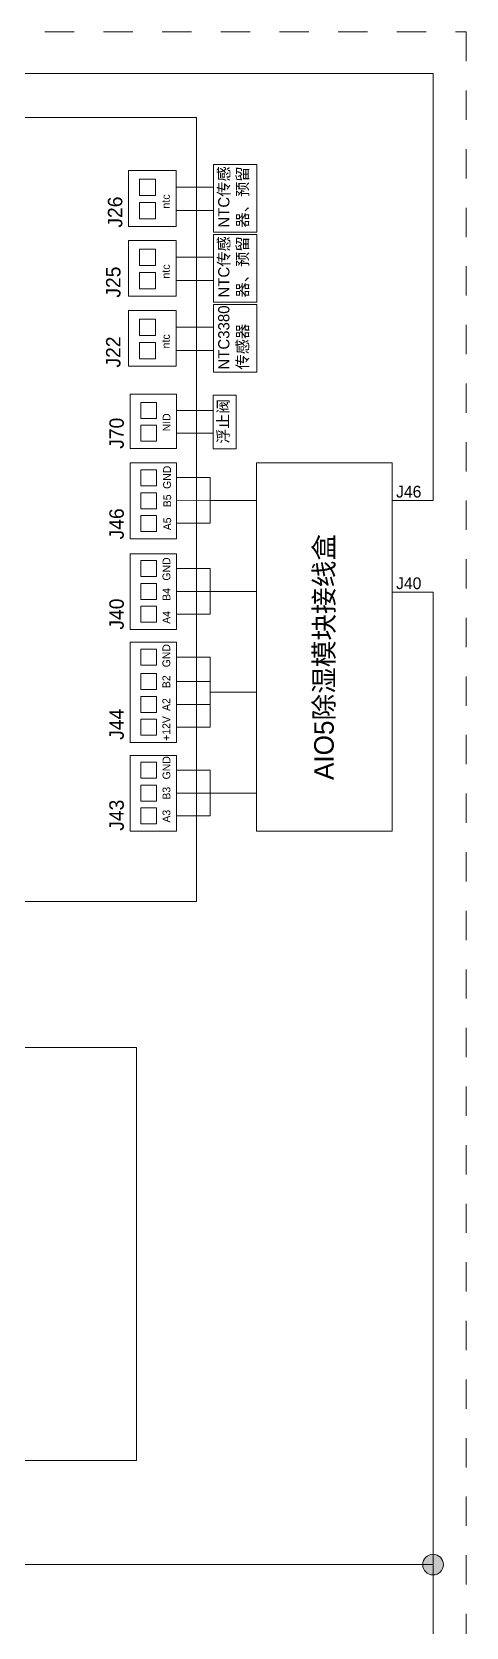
# Model space of a CAD drawing. Header units: millimetres. Extents: x 206 to 1899, y -454 to 296.
# Drawn here: x 676.9 to 721.3, y -270.3 to -106.9 of the extents above; entities that cross this region are included whole.
import ezdxf

# ---------------------------------------------------------------- set-up
doc = ezdxf.new("R2010")
doc.units = ezdxf.units.MM
doc.linetypes.add('HIDDEN', pattern=[0.2, 0.1, -0.1])
doc.layers.add('标注层', color=2, linetype='Continuous', lineweight=15)
doc.layers.add('细实线', color=7, linetype='Continuous', lineweight=15)
doc.styles.add('微软雅黑M', font='思源黑体M_1.ttf', dxfattribs={"height": 1})

msp = doc.modelspace()

# ---------------------------------------------------------------- hatches: boundary and pattern name
at = {"layer": '细实线', "lineweight": 9}
h = msp.add_hatch(color=256, dxfattribs=at)
h.dxf.hatch_style = 1
h.paths.add_polyline_path([(717.96, -262.8), (717.96, -263.86), (719.02, -263.86, 0.414214)])
h.paths.add_polyline_path([(719.02, -263.86), (717.96, -263.86), (717.96, -264.92, 0.414214)])
h.paths.add_polyline_path([(717.96, -262.8, 0.414214), (716.9, -263.86, 0.414214), (717.96, -264.92)])

# ---------------------------------------------------------------- linework, layer by layer
at = {"color": 3, "lineweight": 9}
for p, q in [((685.65, -115.67), (589.13, -115.67)), ((685.65, -115.67), (693.78, -115.67)), ((693.78, -195.94), (693.78, -115.67)), ((589.13, -195.94), (685.65, -195.94)), ((685.65, -195.94), (693.78, -195.94))]:
    msp.add_line(p, q, dxfattribs=at)
at = {"lineweight": 9}
for p, q in [((691.68, -122.81), (695.51, -122.81)), ((691.68, -125.2), (695.51, -125.2)), ((691.68, -129.97), (695.51, -129.97)), ((691.68, -132.37), (695.51, -132.37)), ((691.68, -137.14), (695.51, -137.14)), ((691.68, -139.53), (695.51, -139.53)), ((691.73, -145.67), (695.47, -145.67)), ((691.73, -148), (695.47, -148))]:
    msp.add_line(p, q, dxfattribs=at)
at = {"layer": '细实线', "lineweight": 9}
for p, q in [((569.98, -111.15), (717.96, -111.15)), ((717.96, -111.15), (717.96, -154.88)), ((691.73, -152.54), (695.17, -152.54)), ((695.17, -157.22), (695.17, -152.54)), ((695.17, -154.88), (691.73, -154.91)), ((695.17, -154.88), (699.9, -154.88)), ((717.96, -154.88), (713.77, -154.88)), ((691.73, -157.22), (695.17, -157.22)), ((691.73, -161.85), (695.17, -161.85)), ((695.17, -161.85), (695.17, -166.54)), ((691.73, -164.19), (695.17, -164.2)), ((695.17, -164.2), (699.9, -164.21)), ((717.96, -164.26), (713.77, -164.26)), ((717.96, -352.32), (717.96, -164.26)), ((691.73, -166.54), (695.17, -166.54)), ((691.73, -170.94), (695.17, -170.94)), ((695.17, -178.1), (695.17, -170.94)), ((691.73, -173.42), (695.17, -173.42)), ((695.17, -174.52), (699.9, -174.52)), ((691.73, -175.76), (695.17, -175.76)), ((691.73, -178.1), (695.17, -178.1)), ((691.73, -182.5), (695.17, -182.5)), ((695.17, -187.19), (695.17, -182.5)), ((695.17, -184.85), (691.73, -184.85)), ((695.17, -184.85), (699.9, -184.85)), ((691.73, -187.19), (695.17, -187.19)), ((717.96, -263.86), (659.24, -263.86))]:
    msp.add_line(p, q, dxfattribs=at)
at = {"layer": '细实线', "linetype": 'HIDDEN', "lineweight": 9, "ltscale": 30}
msp.add_lwpolyline([(474.26, -106.9), (721.34, -106.9), (721.34, -347.79), (474.26, -347.79)], close=True, dxfattribs=at)
at = {"layer": '细实线', "lineweight": 9}
for points in [[(695.51, -127.4), (695.51, -120.49), (699.94, -120.49), (699.94, -127.4)], [(686.81, -126.81), (686.81, -121.08), (691.68, -121.08), (691.68, -126.81)], [(687.93, -123.65), (687.93, -121.97), (689.58, -121.97), (689.58, -123.65)], [(687.93, -126.04), (687.93, -124.36), (689.58, -124.36), (689.58, -126.04)], [(686.81, -133.97), (686.81, -128.25), (691.68, -128.25), (691.68, -133.97)], [(695.51, -134.57), (695.51, -127.65), (699.94, -127.65), (699.94, -134.57)], [(687.93, -130.81), (687.93, -129.13), (689.58, -129.13), (689.58, -130.81)], [(687.93, -133.21), (687.93, -131.53), (689.58, -131.53), (689.58, -133.21)], [(686.81, -141.14), (686.81, -135.41), (691.68, -135.41), (691.68, -141.14)], [(695.51, -141.73), (695.51, -134.82), (699.94, -134.82), (699.94, -141.73)], [(687.93, -137.98), (687.93, -136.3), (689.58, -136.3), (689.58, -137.98)], [(687.93, -140.37), (687.93, -138.69), (689.58, -138.69), (689.58, -140.37)], [(686.98, -149.57), (686.98, -143.98), (691.73, -143.98), (691.73, -149.57)], [(688.07, -146.48), (688.07, -144.85), (689.68, -144.85), (689.68, -146.48)], [(695.47, -149.59), (695.47, -144.11), (697.83, -144.11), (697.83, -149.59)], [(688.07, -148.82), (688.07, -147.18), (689.68, -147.18), (689.68, -148.82)], [(686.98, -158.81), (686.98, -151.04), (691.73, -151.04), (691.73, -158.81)], [(688.07, -153.38), (688.07, -151.74), (689.68, -151.74), (689.68, -153.38)], [(699.9, -151.04), (713.77, -151.04), (713.77, -188.76), (699.9, -188.76)], [(688.07, -155.73), (688.07, -154.09), (689.68, -154.09), (689.68, -155.73)], [(688.07, -158.06), (688.07, -156.43), (689.68, -156.43), (689.68, -158.06)], [(686.98, -168.1), (686.98, -160.33), (691.73, -160.33), (691.73, -168.1)], [(688.07, -162.66), (688.07, -161.02), (689.68, -161.02), (689.68, -162.66)], [(688.07, -165.01), (688.07, -163.37), (689.68, -163.37), (689.68, -165.01)], [(688.07, -167.35), (688.07, -165.71), (689.68, -165.71), (689.68, -167.35)], [(686.98, -179.67), (686.98, -169.38), (691.73, -169.38), (691.73, -179.67)], [(688.07, -171.75), (688.07, -170.12), (689.68, -170.12), (689.68, -171.75)], [(688.07, -174.23), (688.07, -172.6), (689.68, -172.6), (689.68, -174.23)], [(688.07, -176.58), (688.07, -174.95), (689.68, -174.95), (689.68, -176.58)], [(688.07, -178.92), (688.07, -177.28), (689.68, -177.28), (689.68, -178.92)], [(686.98, -188.76), (686.98, -180.99), (691.73, -180.99), (691.73, -188.76)], [(688.07, -183.32), (688.07, -181.68), (689.68, -181.68), (689.68, -183.32)], [(688.07, -185.67), (688.07, -184.03), (689.68, -184.03), (689.68, -185.67)], [(688.07, -188.01), (688.07, -186.37), (689.68, -186.37), (689.68, -188.01)]]:
    msp.add_lwpolyline(points, close=True, dxfattribs=at)
at = {"layer": '细实线', "color": 3, "lineweight": 9}
msp.add_lwpolyline([(619.31, -210.92), (687.63, -210.92), (687.63, -253.2), (619.31, -253.2)], close=True, dxfattribs=at)
at = {"layer": '细实线', "lineweight": 9}
msp.add_circle((717.96, -263.86), 1.06, dxfattribs=at)

# ---------------------------------------------------------------- texts
at = {"layer": '标注层', "color": 0, "lineweight": 9, "style": '微软雅黑M'}
for s, p in [('GND', (691.08, -171.97)), ('B2', (691.08, -174.1)), ('A2', (691.08, -176.44)), ('+12V', (691.08, -179.5))]:
    msp.add_text(s, height=0.8, rotation=90, dxfattribs=at).set_placement(p)
at = {"layer": '标注层', "color": 0, "lineweight": 9, "attachment_point": 1, "rotation": 90, "style": '微软雅黑M'}
for s, width, gutter_width, insert, char_height in [('NTC传感\\P器、预留', 13.358, 28.69, (695.98, -126.94), 1.148), ('J26', 13.358, 28.69, (684.7, -126.94), 1.476), ('ntc', 2.9931, 28.69, (690.21, -124.99), 0.82), ('NTC传感\\P器、预留', 13.358, 28.69, (695.98, -134.1), 1.148), ('J25', 13.358, 28.69, (684.51, -134.11), 1.476), ('ntc', 2.9931, 28.69, (690.21, -132.16), 0.82), ('NTC3380\\P传感器', 13.358, 28.69, (695.98, -141.48), 1.148), ('J22', 13.358, 28.69, (684.51, -141.27), 1.476), ('ntc', 2.9931, 28.69, (690.21, -139.32), 0.82), ('浮止阀', 13.0358, 28, (695.93, -149.06), 1.12), ('J70', 13.358, 28.69, (684.85, -149.59), 1.476), ('NID', 2.9209, 28, (690.3, -147.8), 0.8), ('GND', 2.9209, 28, (690.35, -153.7), 0.8), ('B5', 2.9209, 28, (690.37, -155.57), 0.8), ('J46', 13.358, 28.69, (684.85, -158.87), 1.476), ('A5', 2.9209, 28, (690.37, -157.93), 0.8), ('GND', 2.9209, 28, (690.29, -163.09), 0.8), ('B4', 2.9209, 28, (690.29, -165.16), 0.8), ('J40 ', 13.358, 28.69, (684.85, -168.11), 1.476), ('A4', 2.9209, 28, (690.29, -167.51), 0.8), ('J44', 13.358, 28.69, (684.85, -179.4), 1.476), ('GND', 2.9209, 28, (690.29, -183.45), 0.8), ('B3', 2.9209, 28, (690.29, -185.52), 0.8), ('J43', 13.358, 28.69, (684.85, -188.71), 1.476), ('A3', 2.9209, 28, (690.29, -187.87), 0.8)]:
    msp.add_mtext_dynamic_manual_height_columns(s, width=width, gutter_width=gutter_width, heights=[0], dxfattribs=dict(at, insert=insert, char_height=char_height))
at = {"layer": '标注层', "color": 0, "lineweight": 9, "char_height": 1.2, "attachment_point": 1, "style": '微软雅黑M'}
for s, insert in [('J46', (714.18, -153.38)), ('J40', (714.18, -162.76))]:
    msp.add_mtext_dynamic_manual_height_columns(s, width=13.0358, gutter_width=28, heights=[0], dxfattribs=dict(at, insert=insert))
at = {"layer": '细实线', "lineweight": 9, "insert": (705.8, -183.51), "char_height": 2, "attachment_point": 1, "rotation": 90, "style": '微软雅黑M'}
msp.add_mtext_dynamic_manual_height_columns('AIO5除湿模块接线盒', width=28.451, gutter_width=4, heights=[0], dxfattribs=at)

doc.saveas('drawing.dxf')
